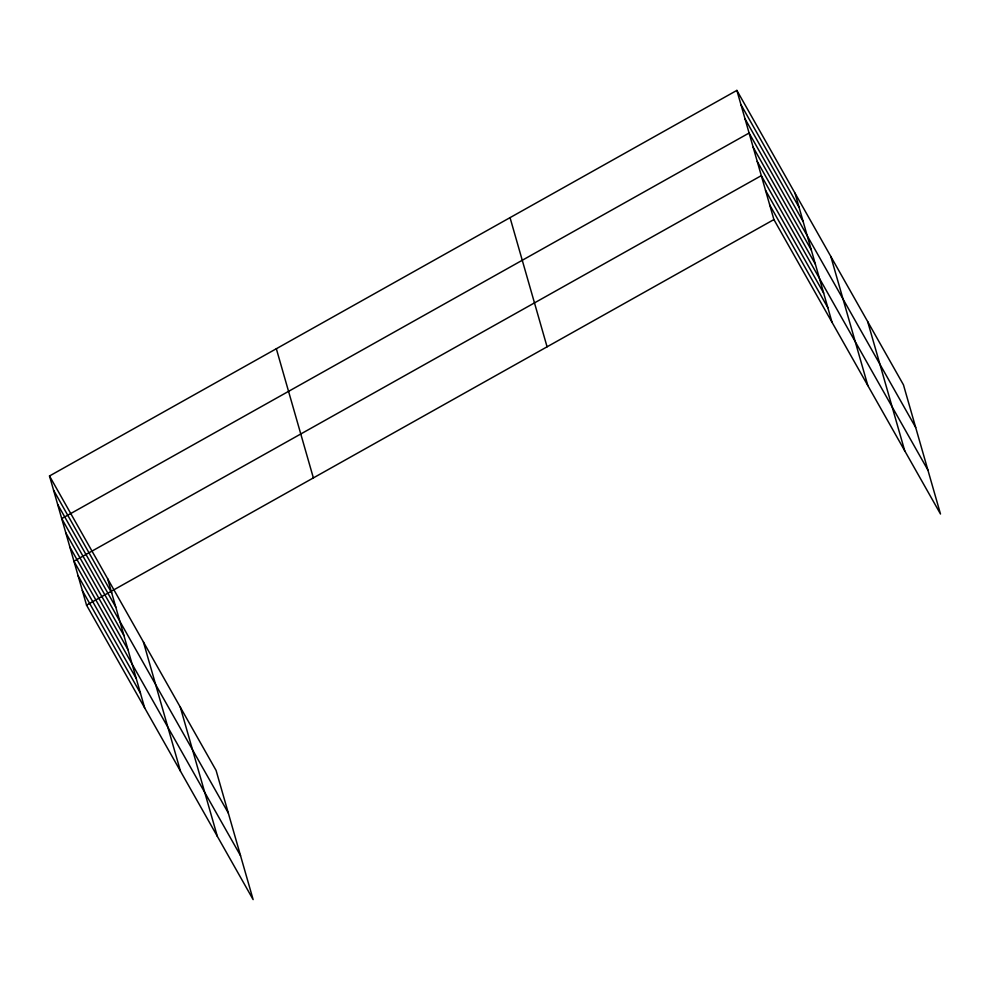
<?xml version="1.0" encoding="UTF-8"?>
<svg xmlns="http://www.w3.org/2000/svg" width="990" height="990" viewBox="0 0 990 990"><rect width="100%" height="100%" fill="white"/><g stroke="black" fill="none" stroke-linecap="round" stroke-linejoin="round"><path stroke-width="1.49" d="M49.5 475.98L216.092 770.43L253.131 899.601L86.538 605.15L49.5 475.98L736.869 90.399L903.462 384.85L940.5 514.02L773.908 219.57L736.869 90.399M86.538 605.15L773.908 219.57M740.941 104.606L799.079 207.356M745.024 118.812L803.15 221.574M915.688 427.482L749.096 133.031L61.727 518.599L228.319 813.05M753.167 147.238L811.305 249.987M757.239 161.444L815.376 264.194M927.915 470.101L761.31 175.651L73.941 561.231L240.533 855.682M765.518 190.29L823.643 293.04M769.713 204.93L827.838 307.68M53.571 490.186L111.709 592.936M57.643 504.393L115.781 607.142M65.798 532.806L123.923 635.555M69.869 547.024L128.007 649.774M78.136 575.871L136.274 678.62M82.331 590.51L140.469 693.26M867.673 321.589L904.712 450.759M830.796 256.41L867.834 385.58M795.007 193.149L832.033 322.319M510.036 217.639L547.074 346.809M276.334 348.74L313.372 477.91M180.304 707.169L217.33 836.34M143.426 641.99L180.465 771.16M107.638 578.729L144.664 707.899"/></g></svg>
